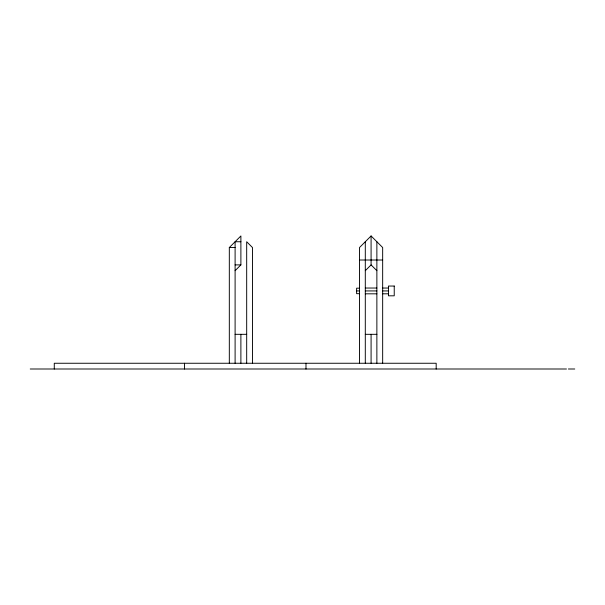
<?xml version="1.0" encoding="UTF-8"?>
<svg xmlns="http://www.w3.org/2000/svg" width="605" height="605" viewBox="0 0 605 605"><rect width="100%" height="100%" fill="white"/><g stroke="black" fill="none" stroke-linecap="round" stroke-linejoin="round"><path stroke-width="0.91" d="M229.318 363.257L229.318 247.528L240.888 235.958L240.888 264.892L235.103 270.677M382.662 363.257L382.662 247.528L371.084 235.958L359.514 247.528L359.514 363.257M365.299 270.677L371.084 264.892L371.084 235.958M240.888 241.743L235.103 241.743L235.103 363.257M229.318 247.528L235.103 247.528M359.514 260.014L382.662 260.014M235.103 264.892L240.888 264.892M365.299 288.033L376.87 288.033M382.662 288.041L388.448 288.041M359.514 288.177L356.617 288.177L356.617 293.675L359.514 293.675M356.617 290.929L359.514 290.929M365.299 290.929L376.87 290.929M382.662 290.929L388.448 290.929M365.299 293.818L376.87 293.818M382.662 293.803L388.448 293.803M235.103 334.323L246.681 334.323M365.299 334.323L376.87 334.323M30.25 368.997L566.477 368.997M568.382 368.997L574.75 368.997M371.084 264.892L376.87 270.677M436.182 369.042L436.182 363.257L54.276 363.257L54.276 369.042M376.87 241.743L376.87 363.257M371.084 334.323L371.084 363.257M365.299 241.743L365.299 363.257M305.986 363.257L305.986 369.042M252.466 363.257L252.466 247.528L246.681 241.743L246.681 363.257M240.888 334.323L240.888 363.257M184.472 363.257L184.472 369.042M394.233 286.044L388.448 286.044L388.448 295.815L394.233 295.815L394.233 286.044"/></g></svg>
